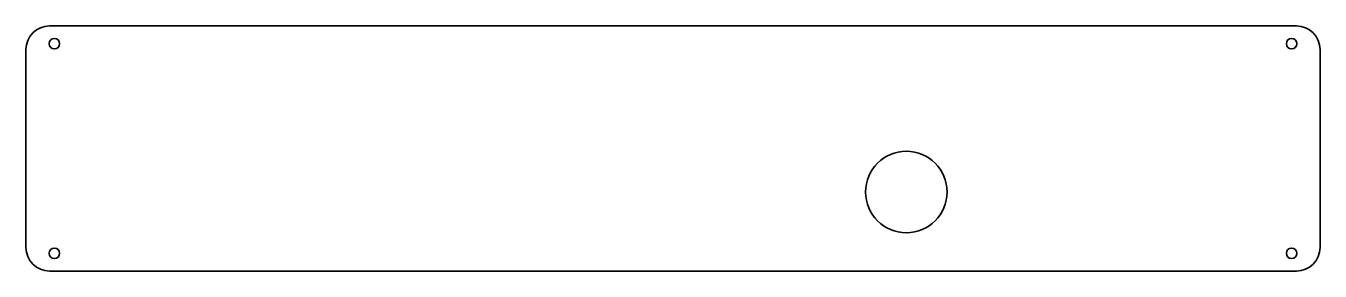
# Model space of a CAD drawing. Header units: inches. Extents: x 0 to 818, y 0 to 155.
import ezdxf

# ---------------------------------------------------------------- set-up
doc = ezdxf.new("R2010")
doc.units = ezdxf.units.IN
doc.header["$MEASUREMENT"] = 0
doc.layers.add('Visible (ANSI)', color=7, linetype='Continuous', lineweight=35)

# ---------------------------------------------------------------- blocks, each defined once
blk = doc.blocks.new('GLD-V003-TAPAFAB002_Chapas _VIEW206')
at = {"layer": 'Visible (ANSI)'}
for p, q in [((-394, 77.5), (394, 77.5)), ((-409, -62.5), (-409, 62.5)), ((409, 62.5), (409, -62.5)), ((394, -77.5), (-394, -77.5))]:
    blk.add_line(p, q, dxfattribs=at)
for centre, radius in [((-391, 66.255), 3.3), ((391, 66.255), 3.3), ((147.5, -27.5), 25.75), ((-391, -66.255), 3.3), ((391, -66.255), 3.3)]:
    blk.add_circle(centre, radius, dxfattribs=at)
at = {"layer": 'Visible (ANSI)', "extrusion": (0, 0, -1)}
for centre, start, end in [((394, 62.5), 0, 90), ((-394, 62.5), 90, 180), ((394, -62.5), 270, 0), ((-394, -62.5), 180, 270)]:
    blk.add_arc(centre, 15, start, end, dxfattribs=at)

msp = doc.modelspace()

# ---------------------------------------------------------------- block references
msp.add_blockref('GLD-V003-TAPAFAB002_Chapas _VIEW206', (409, 77.5))

doc.saveas('drawing.dxf')
